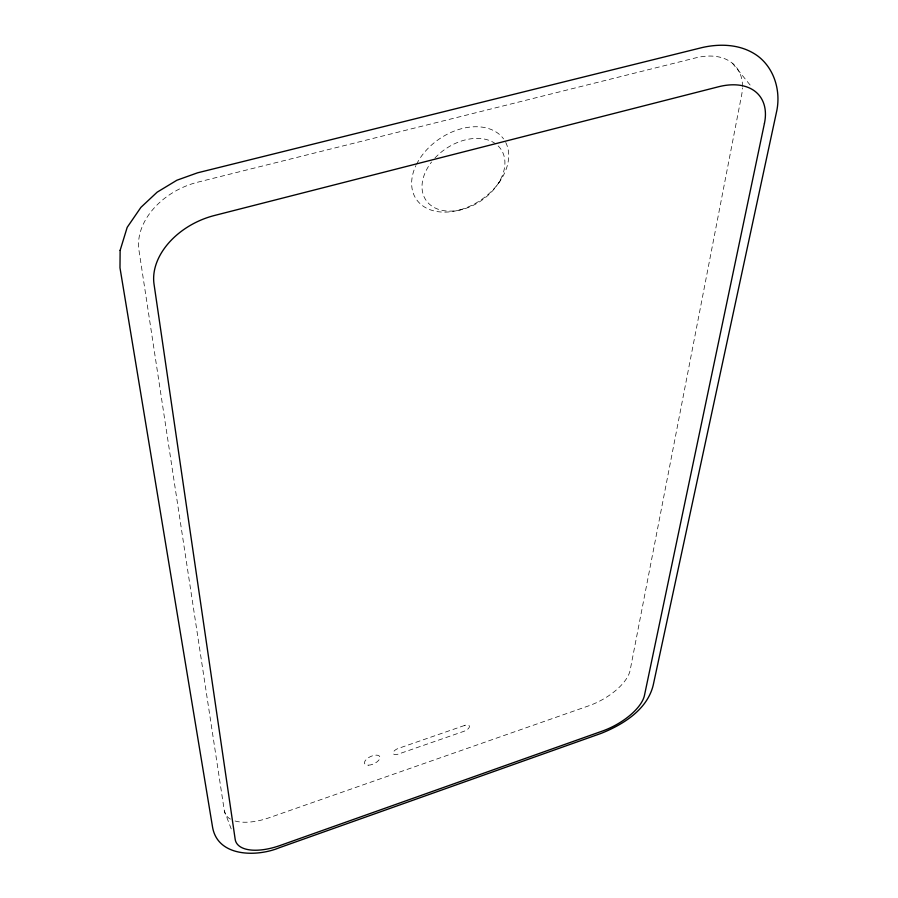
<?xml version="1.0" encoding="UTF-8"?>
<svg xmlns="http://www.w3.org/2000/svg" width="898" height="898" viewBox="0 0 898 898"><rect width="100%" height="100%" fill="white"/><g stroke="black" fill="none" stroke-linecap="round" stroke-linejoin="round"><path stroke-width="0.67" stroke-dasharray="4.49 3.37" d="M498.3 183.327L500.961 179.679M458.923 210.154L462.279 209.436M732.42 63.242L752.165 87.544M742.5 86.511A63.994 40.982 -40 0 0 695.535 57.91L197.964 182.126A67.092 49.188 -24.3 0 0 138.965 250.295L224.343 810.894L232.223 831.548M235.04 820.985A44.945 21.406 -23 0 0 269.164 817.741L588.639 705.862A42.206 19.543 -28.6 0 0 630.149 670.189L741.647 94.975A63.994 40.982 -40 0 0 742.478 87.892M230.449 819.111A44.945 21.406 -23 0 1 224.343 810.894M434.913 158.059A45.327 31.43 -34.1 0 1 503.351 153.895A45.327 31.43 -34.1 0 1 454.882 210.839A45.327 31.43 -34.1 0 1 431.568 161.999M505.731 142.434A53.061 36.941 -34.2 0 1 458.508 210.255A53.061 36.941 -34.2 0 1 415.897 165.558M416.515 164.289A53.061 36.941 -34.2 0 1 459.855 129.155A53.061 36.941 -34.2 0 1 503.565 138.898M464.58 725.461L398.308 748.416A5.545 2.627 -25.3 0 0 393.144 753.04A5.545 2.627 -25.3 0 0 398.274 754.107L464.221 731.208A5.478 2.582 -26.5 0 0 469.43 726.594A5.478 2.582 -26.5 0 0 464.58 725.461M368.382 765.186A8.363 3.974 -24.8 0 0 380 757.474A8.363 3.974 -24.8 0 0 368.303 757.8A8.363 3.974 -24.8 0 0 368.382 765.186"/><path stroke-width="1.35" d="M120.13 250.385L119.984 267.817L212.602 827.384C217.967 857.332 257.266 856.973 279.345 847.723L601.155 733.374C623.111 724.574 647.267 709.667 653.216 685.152L776.86 110.398C780.699 90.709 774.402 68.877 758.215 56.35C742.175 44.35 721.173 43.227 702.247 47.538L197.549 172.82L176.917 180.217L157.15 192.172L140.93 207.337L127.19 227.351L120.13 250.385M764.445 123.34L644.472 695.355A42.644 19.161 -28.6 0 1 602.367 731.073L280.198 845.456A45.439 21.013 -23.2 0 1 235.175 839.293L154.029 284.138A68.203 48.829 -24.5 0 1 214.353 215.52L718.49 86.78A64.959 40.59 -39.4 0 1 764.445 123.34"/></g></svg>
